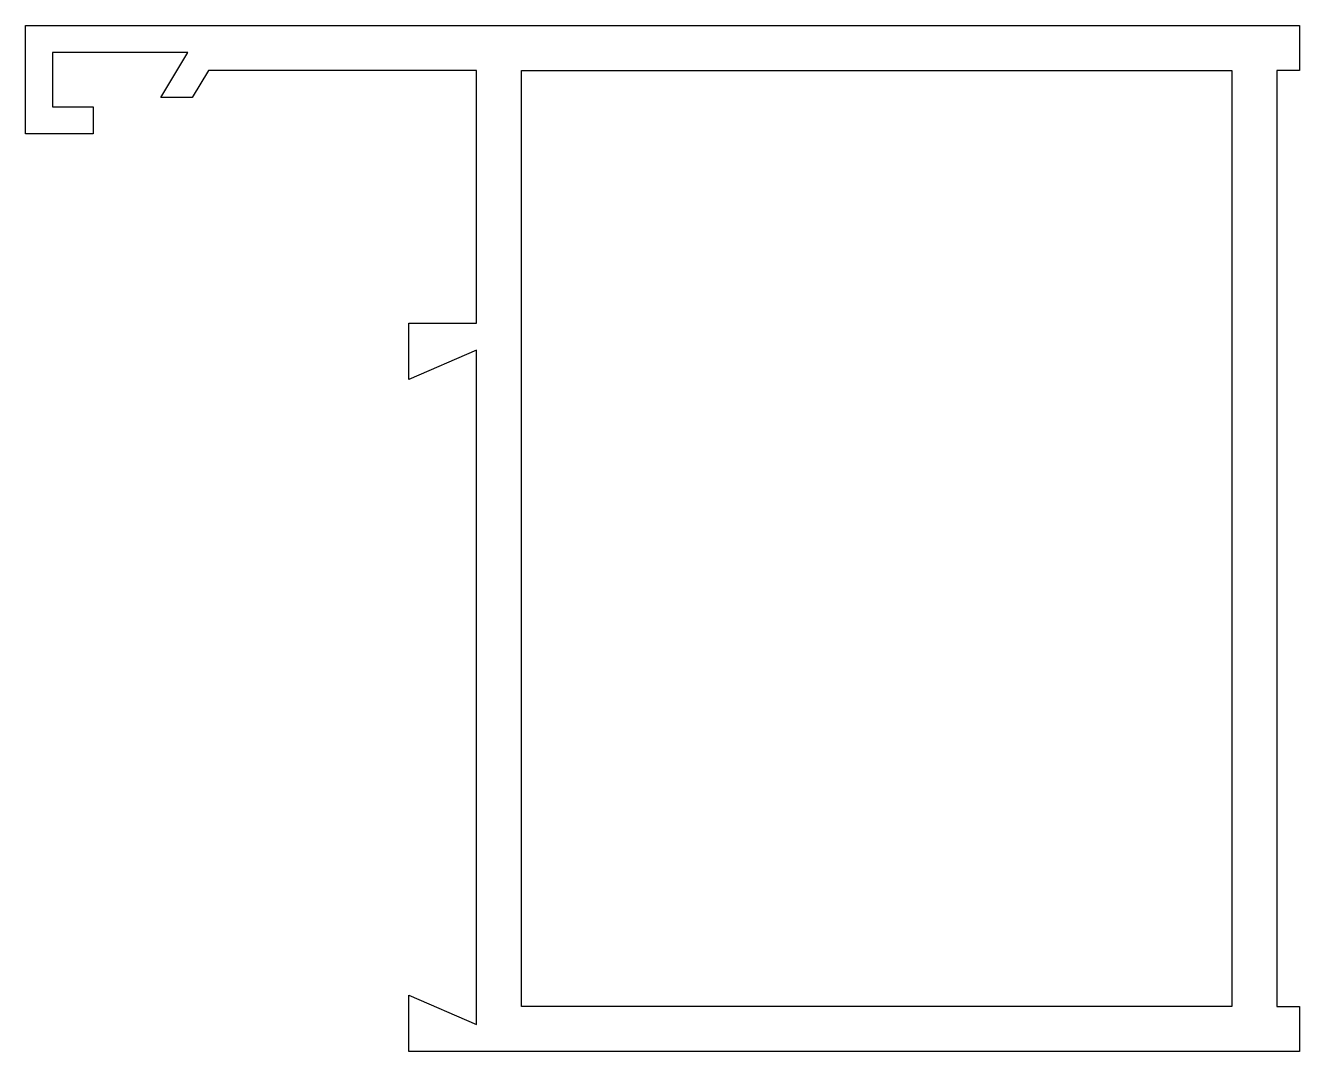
# Model space of a CAD drawing. Extents: x 127.2 to 183.7, y 192 to 237.5.
import ezdxf

# ---------------------------------------------------------------- set-up
doc = ezdxf.new("R2010")
doc.units = 0
doc.header["$LTSCALE"] = 15
doc.layers.add('ANA', color=220, linetype='CONTINUOUS')

msp = doc.modelspace()

# ---------------------------------------------------------------- linework, layer by layer
at = {"layer": 'ANA', "color": 7}
for points in [[(183.676, 191.979), (182.676, 191.979), (144.176, 191.979), (144.176, 194.479), (147.176, 193.179), (147.176, 223.079), (144.176, 221.779), (144.176, 224.279), (147.176, 224.279), (147.176, 235.479), (135.295, 235.479), (134.574, 234.279), (133.174, 234.279), (134.376, 236.279), (128.376, 236.279), (128.376, 233.879), (130.176, 233.879), (130.176, 232.679), (127.176, 232.679), (127.176, 237.479), (182.676, 237.479), (183.676, 237.479), (183.676, 235.479), (182.676, 235.479), (182.676, 193.979), (183.676, 193.979)], [(149.176, 193.979), (149.176, 235.479), (180.676, 235.479), (180.676, 193.979)]]:
    msp.add_lwpolyline(points, close=True, dxfattribs=at)

doc.saveas('drawing.dxf')
